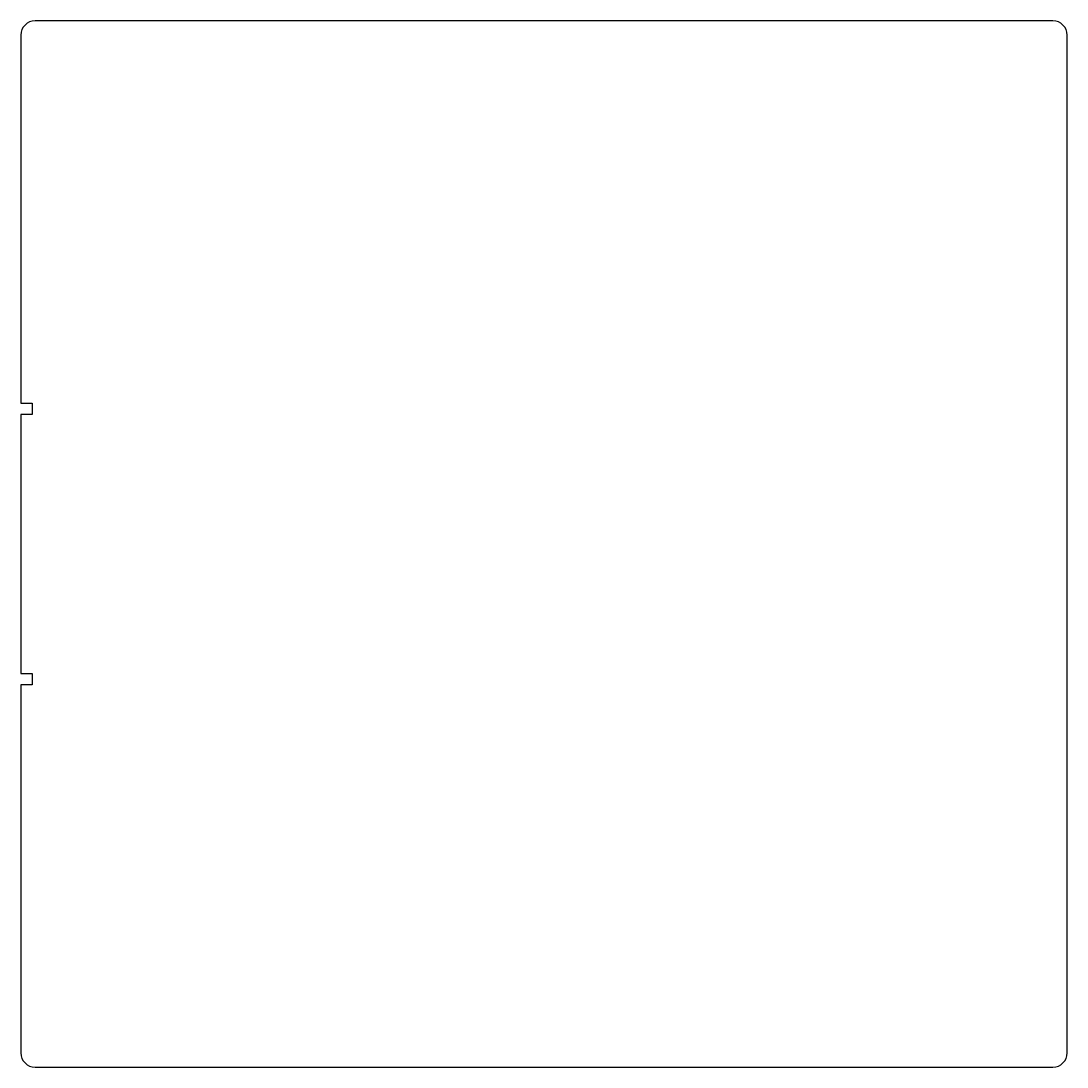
# Model space of a CAD drawing. Header units: millimetres. Extents: x -148 to 148, y -148 to 148.
import ezdxf

# ---------------------------------------------------------------- set-up
doc = ezdxf.new("R2010")
doc.units = ezdxf.units.MM

msp = doc.modelspace()

# ---------------------------------------------------------------- linework, layer by layer
msp.add_lwpolyline([(-148.5, 40), (-145.3, 40), (-145.3, 36.8), (-148.5, 36.8), (-148.5, -36.8), (-145.3, -36.8), (-145.3, -40), (-148.5, -40), (-148.5, -144.5, 0.414214), (-144.5, -148.5), (144.5, -148.5, 0.414214), (148.5, -144.5), (148.5, 144.5, 0.414214), (144.5, 148.5), (-144.5, 148.5, 0.414214), (-148.5, 144.5)], format="xyb", close=True)

doc.saveas('drawing.dxf')
